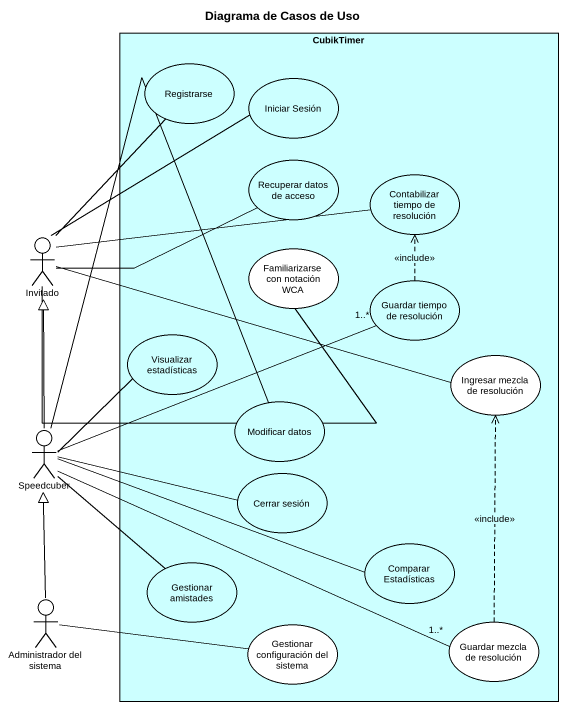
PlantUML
@startuml
title Diagrama de Casos de Uso
rectangle CubikTimer #CCFFFF {
  usecase Registrarse #CCFFFF
  usecase "Iniciar Sesión" as Iniciar_Sesión #CCFFFF
  usecase "Recuperar datos de acceso" as Recuperar_datos_de_acceso #CCFFFF
  usecase "Contabilizar tiempo de resolución" as Contabilizar_tiempo_de #CCFFFF
  usecase "Familiarizarse con notación WCA" as Familiarizarse_con_notación
  usecase "Guardar tiempo de resolución" as Guardar_tiempo_de_resolución #CCFFFF
  usecase "Visualizar estadísticas" as Visualizar_estadísticas #CCFFFF
  usecase "Ingresar mezcla de resolución" as Ingresar_mezcla_de
  usecase "Modificar datos" as Modificar_datos #CCFFFF
  usecase "Cerrar sesión" as Cerrar_sesión #CCFFFF
  usecase "Gestionar amistades" as Gestionar_amistades #CCFFFF
  usecase "Comparar Estadísticas" as Comparar_Estadísticas #CCFFFF
  usecase "Gestionar configuración del sistema" as Gestionar_configuración_del
  usecase "Guardar mezcla de resolución" as Guardar_mezcla_de_resolución
}
actor Invitado
actor Speedcuber
actor "Administrador del sistema" as Administrador_del_sistema
Invitado -up- Registrarse
Invitado -up- Iniciar_Sesión
Invitado -right- Recuperar_datos_de_acceso
Invitado -right- Contabilizar_tiempo_de
Invitado -right- Familiarizarse_con_notación
Invitado -right- Ingresar_mezcla_de
Guardar_tiempo_de_resolución .up.> Contabilizar_tiempo_de : <<include>>
Speedcuber -up-|> Invitado
Speedcuber -right- "1..*" Guardar_tiempo_de_resolución
Speedcuber -up- Visualizar_estadísticas
Speedcuber -right- Modificar_datos
Speedcuber -right- Cerrar_sesión
Speedcuber -- Gestionar_amistades
Speedcuber -right- Comparar_Estadísticas
Speedcuber -right- "1..*" Guardar_mezcla_de_resolución
Administrador_del_sistema -up-|> Speedcuber
Administrador_del_sistema -right- Gestionar_configuración_del
Guardar_mezcla_de_resolución .up.> Ingresar_mezcla_de : <<include>>
@enduml
